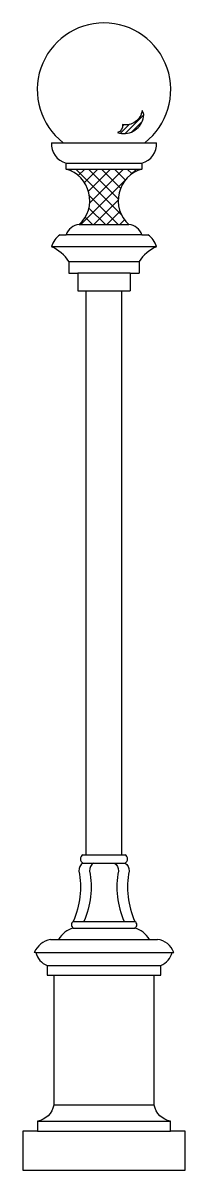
# Model space of a CAD drawing. Extents: x 4797 to 5297, y 963 to 4494.
import ezdxf

# ---------------------------------------------------------------- set-up
doc = ezdxf.new("R2010")
doc.units = 0
doc.header["$MEASUREMENT"] = 0
for name, color, linetype in [('2', 4, 'CONTINUOUS'), ('3', 3, 'CONTINUOUS'), ('4', 4, 'CONTINUOUS'), ('7', 7, 'CONTINUOUS')]:
    doc.layers.add(name, color=color, linetype=linetype)

msp = doc.modelspace()

# ---------------------------------------------------------------- hatches: boundary and pattern name
at = {"layer": '3'}
h = msp.add_hatch(dxfattribs=at)
h.set_pattern_fill('ANSI31', color=256, scale=86.4, style=0)
h.set_pattern_definition([(45, (92987.174, 57999.389), (-7.6367532, 7.6367532), [])])
h.paths.add_polyline_path([(5103.6, 4181.4, -0.372489), (5088.8, 4156.3, 0.426338), (5167.4, 4198.5, 0.265147), (5164.6, 4224.2, -0.435783)])
h = msp.add_hatch(dxfattribs=at)
h.set_pattern_fill('ANSI37', color=256, scale=225, style=0)
h.set_pattern_definition([(45, (90131.565, 60072.926), (-19.887378, 19.887378), []), (135, (90131.565, 60072.926), (-19.887378, -19.887378), [])])
h.paths.add_polyline_path([(4970.5, 3873.4), (5123.5, 3873.4, -0.58834), (5164, 4044.4), (4930, 4044.4, -0.58834)])

# ---------------------------------------------------------------- linework, layer by layer
at = {"layer": '2'}
for p, q in [((4885, 4125.4), (4921, 4125.4)), ((5173, 4125.4), (5209, 4125.4)), ((4930, 4044.4), (4930, 4062.4)), ((5164, 4062.4), (5164, 4044.4)), ((4912, 3841.9), (4930, 3841.9)), ((5164, 3841.9), (5182, 3841.9)), ((4939, 3759.9), (4939, 3723.9)), ((5155, 3759.9), (5155, 3723.9)), ((4939, 3723.9), (4966, 3723.9)), ((4966, 3723.9), (4966, 3669.9)), ((5128, 3723.9), (5128, 3669.9)), ((5128, 3723.9), (5155, 3723.9)), ((4966, 3669.9), (4997, 3669.9)), ((4992, 1933.2), (4992, 3669.9)), ((5097, 3669.9), (5128, 3669.9)), ((5102, 1933.2), (5102, 3669.9)), ((4882, 1673.2), (4907, 1673.2)), ((5187, 1673.2), (5212, 1673.2))]:
    msp.add_line(p, q, dxfattribs=at)
for points in [[(4982, 1908.2, 0.301109), (4969.9, 1883.6, -0.150198), (4952, 1728.2)], [(5112, 1908.2, -0.301109), (5124.2, 1883.6, 0.150198), (5142, 1728.2)], [(4837, 1633.2, 0.266902), (4872, 1593.2), (4872, 1563.2), (4892, 1563.2), (4892, 1163.2, -0.30846), (4842, 1113.2), (4842, 1083.2), (4797, 1083.2), (4797, 963.2), (5297, 963.2), (5297, 1083.2), (5252, 1083.2), (5252, 1113.2, -0.30846), (5202, 1163.2), (5202, 1563.2), (5222, 1563.2), (5222, 1593.2, 0.256642), (5257, 1633.2)]]:
    msp.add_lwpolyline(points, format="xyb", dxfattribs=at)
for centre, radius, start, end in [((4945.9, 4121.3), 61.1, 176.1934, 254.8819), ((5148.1, 4121.3), 61.1, 285.1181, 3.8066), ((4902.8, 3947.6), 100.5, 312.3845, 74.2646), ((5191.3, 3947.6), 100.5, 105.7354, 227.6155), ((4973.8, 3827.4), 46.1, 94.0393, 161.7107), ((5120.3, 3827.4), 46.1, 18.2893, 85.9607), ((4946.1, 3788.5), 63.4, 122.52, 164.4974), ((5148, 3788.5), 63.4, 15.5026, 57.48), ((4835.7, 3692.1), 123.5, 33.2761, 66.4895), ((5258.3, 3692.1), 123.5, 113.5105, 146.7239), ((4988.7, 1920.7), 14.2, 117.9466, 242.0534), ((5105.4, 1920.7), 14.2, 297.9466, 62.0534), ((4974, 1633.4), 77.9, 106.4189, 149.3311), ((4958.9, 1718.2), 12.2, 124.6629, 235.3371), ((5137.4, 1718.2), 11, 294.981, 65.019), ((5120, 1633.4), 77.9, 30.6689, 73.5811), ((4895.6, 1604.9), 69.6, 101.2518, 156.0678), ((5203.8, 1611.7), 62, 20.268, 82.4124)]:
    msp.add_arc(centre, radius, start, end, dxfattribs=at)
at = {"layer": '3'}
for p, q in [((4921, 4125.4), (5173, 4125.4)), ((4930, 4062.4), (5164, 4062.4)), ((4930, 4044.4), (5164, 4044.4)), ((4970.5, 3873.4), (5123.5, 3873.4)), ((5164, 3841.9), (4930, 3841.9)), ((4885, 3805.4), (5209, 3805.4)), ((4939, 3759.9), (5155, 3759.9)), ((5128, 3723.9), (4966, 3723.9)), ((4997, 3669.9), (5097, 3669.9)), ((4982, 1933.2), (5112, 1933.2)), ((4982, 1908.2), (5112, 1908.2)), ((4952, 1728.2), (5142, 1728.2)), ((4952, 1708.2), (5142, 1708.2)), ((4907, 1673.2), (5187, 1673.2)), ((4837, 1633.2), (5257, 1633.2)), ((4872, 1593.2), (5222, 1593.2)), ((4892, 1563.2), (5202, 1563.2)), ((5202, 1163.2), (4892, 1163.2)), ((4842, 1113.2), (5252, 1113.2)), ((4842, 1083.2), (5252, 1083.2))]:
    msp.add_line(p, q, dxfattribs=at)
msp.add_lwpolyline([(5088.8, 4156.3, 0.426338), (5167.4, 4198.5, 0.265147), (5164.6, 4224.2, -0.435783), (5103.6, 4181.4, -0.372489)], format="xyb", close=True, dxfattribs=at)
for points in [[(5014.9, 1908.2, 0.301109), (5002.7, 1883.6, -0.150198), (4984.9, 1728.2)], [(5079.2, 1908.2, -0.301109), (5091.3, 1883.6, 0.150198), (5109.2, 1728.2)]]:
    msp.add_lwpolyline(points, format="xyb", dxfattribs=at)
at = {"layer": '4'}
for p, q in [((4837, 1633.2), (4832, 1633.2)), ((5257, 1633.2), (5262, 1633.2))]:
    msp.add_line(p, q, dxfattribs=at)
at = {"layer": '7'}
msp.add_arc((5047, 4288.2), 205.8, 307.7424, 232.2576, dxfattribs=at)

doc.saveas('drawing.dxf')
